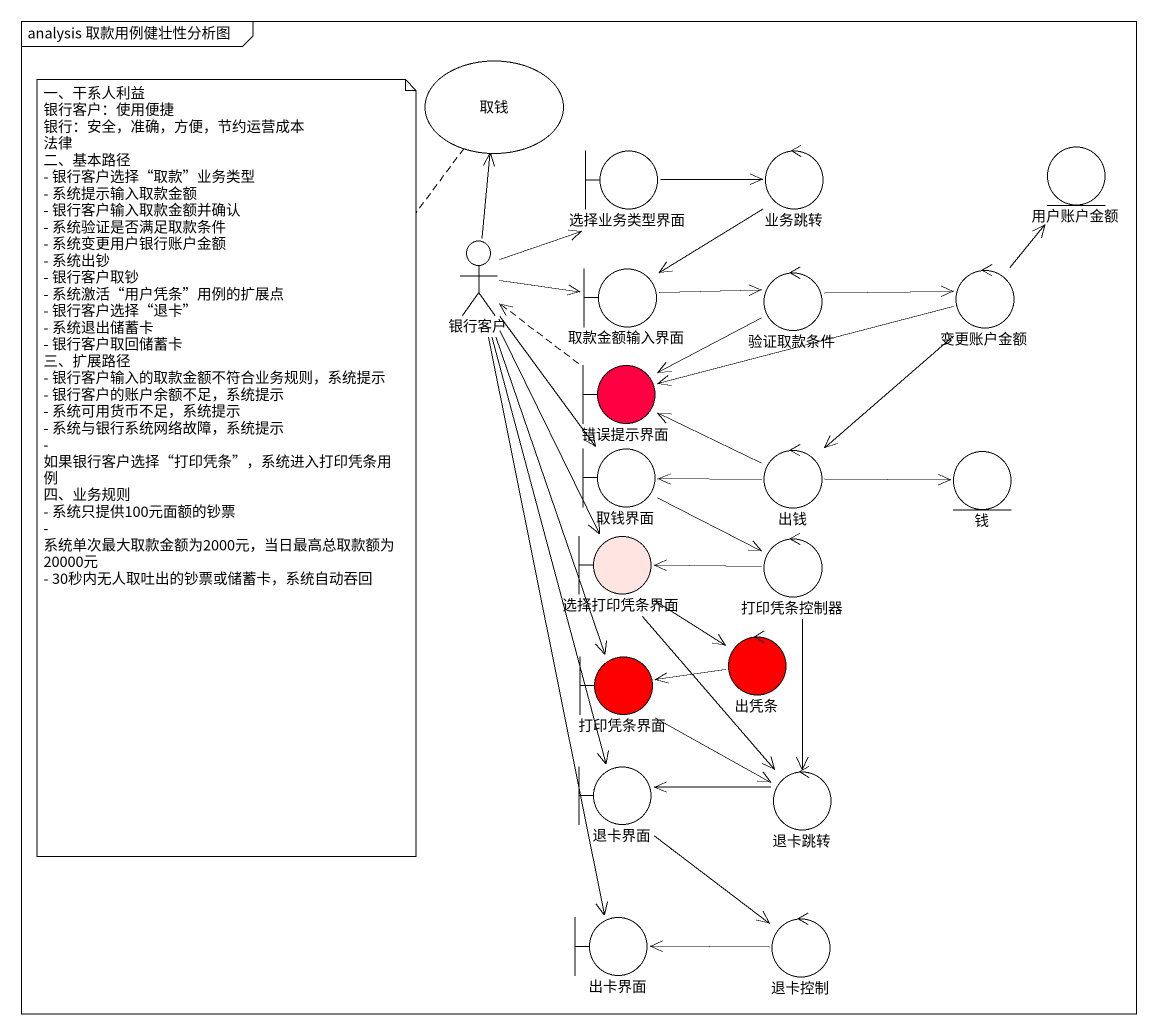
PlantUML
@startuml
mainframe analysis 取款用例健壮性分析图
usecase 取钱
boundary 选择业务类型界面
control 业务跳转
entity 用户账户金额
actor 银行客户
boundary 取款金额输入界面
control 验证取款条件
control 变更账户金额
boundary 错误提示界面 #FF0042
boundary 取钱界面
control 出钱
entity 钱
boundary 选择打印凭条界面 #FFE4E1
control 打印凭条控制器
boundary 打印凭条界面 #FF0000
control 出凭条 #FF0000
boundary 退卡界面
control 退卡跳转
boundary 出卡界面
control 退卡控制
选择业务类型界面 -right-> 业务跳转
业务跳转 --> 取款金额输入界面
银行客户 -up-> 取钱
银行客户 -up-> 选择业务类型界面
银行客户 -right-> 取款金额输入界面
银行客户 --> 取钱界面
银行客户 --> 选择打印凭条界面
银行客户 --> 打印凭条界面
银行客户 --> 退卡界面
银行客户 --> 出卡界面
取款金额输入界面 -right-> 验证取款条件
验证取款条件 -right-> 变更账户金额
验证取款条件 -left-> 错误提示界面
变更账户金额 -up-> 用户账户金额
变更账户金额 -left-> 错误提示界面
变更账户金额 --> 出钱
错误提示界面 .left.> 银行客户
取钱界面 -right-> 打印凭条控制器
出钱 -left-> 错误提示界面
出钱 -left-> 取钱界面
出钱 -right-> 钱
选择打印凭条界面 --> 出凭条
选择打印凭条界面 --> 退卡跳转
打印凭条控制器 -left-> 选择打印凭条界面
打印凭条控制器 --> 退卡跳转
打印凭条界面 --> 退卡跳转
出凭条 -left-> 打印凭条界面
退卡界面 --> 退卡控制
退卡跳转 -left-> 退卡界面
退卡控制 -left-> 出卡界面
note bottom of 取钱
  一、干系人利益
  银行客户：使用便捷
  银行：安全，准确，方便，节约运营成本
  法律
  二、基本路径
  - 银行客户选择“取款”业务类型
  - 系统提示输入取款金额
  - 银行客户输入取款金额并确认
  - 系统验证是否满足取款条件
  - 系统变更用户银行账户金额
  - 系统出钞
  - 银行客户取钞
  - 系统激活“用户凭条”用例的扩展点
  - 银行客户选择“退卡”
  - 系统退出储蓄卡
  - 银行客户取回储蓄卡
  三、扩展路径
  - 银行客户输入的取款金额不符合业务规则，系统提示
  - 银行客户的账户余额不足，系统提示
  - 系统可用货币不足，系统提示
  - 系统与银行系统网络故障，系统提示
  - 如果银行客户选择“打印凭条”，系统进入打印凭条用例
  四、业务规则
  - 系统只提供100元面额的钞票
  - 系统单次最大取款金额为2000元，当日最高总取款额为20000元
  - 30秒内无人取吐出的钞票或储蓄卡，系统自动吞回
end note
@enduml
